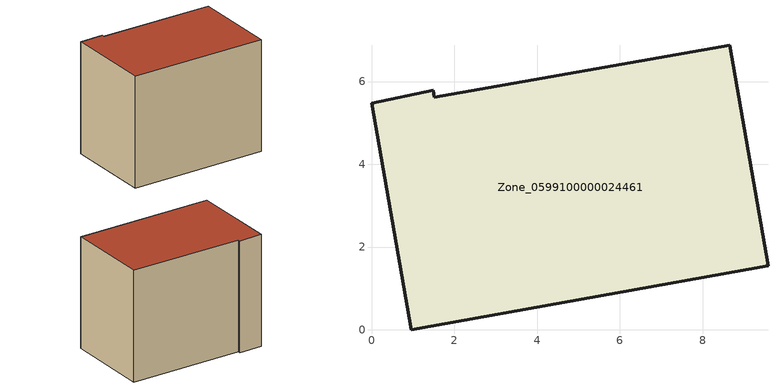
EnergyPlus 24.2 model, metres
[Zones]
Zone_0599100000024461
 floor ground (C_G): 0,5.48 1.49,5.79 1.52,5.62 8.65,6.88 9.58,1.55 0.96,0 z0
 wall outside (C_F): 1.49,5.79 0,5.48 0.96,0 9.58,1.55 8.65,6.88 1.52,5.62 1.49,5.79 z0:7.08
 roof outside (C_R): 9.58,1.55 8.65,6.88 1.52,5.62 1.49,5.79 0,5.48 0.96,0 z7.08
[BUILDING]
Pand.0599100000024461: North Axis=0; Terrain=City; Loads Convergence Tolerance Value=0.04; Temperature Convergence Tolerance Value=0.4; Solar Distribution=FullExterior; Maximum Number of Warmup Days=25; Minimum Number of Warmup Days=1
[Site:Location]
Rotterdam.The.Hague.AP_ZH_NLD Design_Conditions: Latitude=51.96; Longitude=4.45; Time Zone=1; Elevation=-4.5
[SITE:GROUNDTEMPERATURE:BUILDINGSURFACE]
18, 18, 18, 18, 18, 18, 18, 18, 18, 18, 18, 18
[MATERIAL] Thermal Absorptance=0.9; Solar Absorptance=0.7; Visible Absorptance=0.7
Name | Roughness | Thickness | Conductivity | Density | Specific Heat
G.TI.1946 | MediumSmooth | 0.15 | 1 | 540 | 1210
F.TI.1946 | Rough | 0.3 | 0.857143 | 1920 | 840
R.TI.1946 | MediumRough | 0.2 | 0.1 | 1500 | 1000
[CONSTRUCTION]
C_G: G.TI.1946
C_F: F.TI.1946
C_R: R.TI.1946
[ZONE]
Zone_0599100000024461: Type=1; Multiplier=1; Ceiling Height=Autocalculate; Volume=Autocalculate; Floor Area=autocalculate; Part of Total Floor Area=Yes
[ZONEINFILTRATION:DESIGNFLOWRATE]
Infil_Zone_0599100000024461: Zone or ZoneList or Space or SpaceList=Zone_0599100000024461; Schedule=AlwaysOn; Design Flow Rate Calculation Method=Flow/Area; Flow Rate per Floor Area=0.003; Constant Term Coefficient=1; Temperature Term Coefficient=0; Velocity Term Coefficient=0; Velocity Squared Term Coefficient=0
[HVACTEMPLATE:ZONE:IDEALLOADSAIRSYSTEM]
Zone_0599100000024461: Maximum Heating Supply Air Temperature=50; Minimum Cooling Supply Air Temperature=13; Maximum Heating Supply Air Humidity Ratio=0.0156; Minimum Cooling Supply Air Humidity Ratio=0.0077; Heating Limit=NoLimit; Cooling Limit=NoLimit; Dehumidification Control Type=ConstantSensibleHeatRatio; Cooling Sensible Heat Ratio=0.7; Dehumidification Setpoint=60; Humidification Control Type=None; Humidification Setpoint=30; Outdoor Air Method=None; Outdoor Air Flow Rate per Person=0.00944; Outdoor Air Flow Rate per Zone Floor Area=0; Outdoor Air Flow Rate per Zone=0; Demand Controlled Ventilation Type=None; Outdoor Air Economizer Type=NoEconomizer; Heat Recovery Type=None; Sensible Heat Recovery Effectiveness=0.7; Latent Heat Recovery Effectiveness=0.65
[ZONECONTROL:THERMOSTAT]
ThermostatControl_Zone_0599100000024461: Zone or ZoneList=Zone_0599100000024461; Control Type Schedule=DualSetpointControlType; Control 1=Thermostat_Zone_0599100000024461; Temperature Difference Between Cutout And Setpoint=0
[THERMOSTATSETPOINT:DUALSETPOINT]
Thermostat_Zone_0599100000024461: Heating Setpoint Temperature Schedule=HeatingSetpoint_Zone_0599100000024461; Cooling Setpoint Temperature Schedule=CoolingSetpoint_Zone_0599100000024461
[SCHEDULE:COMPACT]
HeatingSetpoint_Zone_0599100000024461: Through: 12/31, For: AllDays, Until: 24:00, 21
CoolingSetpoint_Zone_0599100000024461: Through: 12/31, For: AllDays, Until: 24:00, 24
DualSetpointControlType: Through: 12/31, For: AllDays, Until: 24:00, 4
AlwaysOn: Through: 12/31, For: AllDays, Until: 24:00, 1
